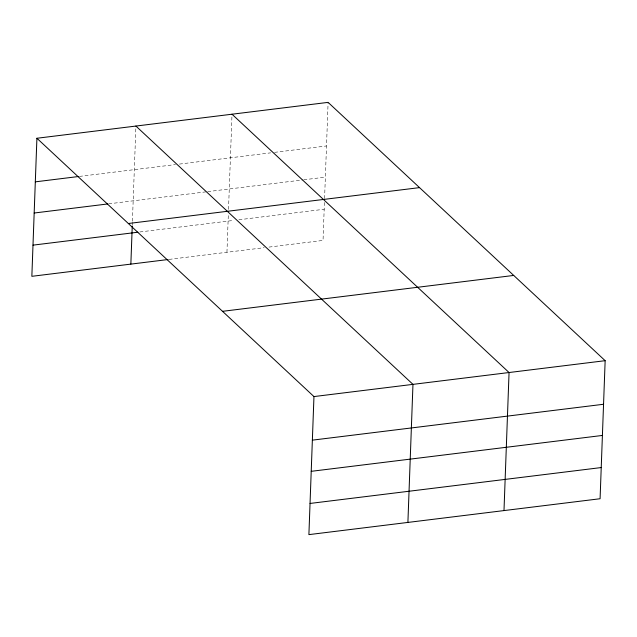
<?xml version="1.0" encoding="UTF-8"?>
<svg xmlns="http://www.w3.org/2000/svg" width="637" height="637" viewBox="0 0 637 637"><rect width="100%" height="100%" fill="white"/><g stroke="black" fill="none" stroke-linecap="round" stroke-linejoin="round"><path stroke-width="0.48" stroke-dasharray="3.19 2.39" d="M132.281 225.156L132.392 222.233M132.424 221.262L135.92 126.062M226.947 252.276L228.341 214.287M228.516 209.422L232.011 114.222M324.432 202.447L323.039 240.428L268.129 247.196M324.575 198.553L328.103 102.374M79.426 176.409L175.501 164.569M179.419 164.091L270.614 152.848M274.531 152.362L326.502 145.961M108.672 203.84L206.714 191.761M207.694 191.633L302.806 179.913M303.785 179.793L325.356 177.134M139.845 231.972L233.97 220.37M238.875 219.773L324.185 209.255M169.092 259.402L264.204 247.682"/><path stroke-width="0.96" d="M36.914 138.261L313.961 396.572L308.897 534.626L600.086 498.739L605.15 360.685L328.103 102.374L36.914 138.261L31.85 276.315L168.112 259.522M130.856 264.116L132.249 226.127M407.903 522.42L412.967 384.366L135.92 126.062M503.994 510.579L509.059 372.526L232.011 114.222M35.314 181.848L78.447 176.529M34.167 213.021L107.685 203.959M128.34 223.507L419.528 187.62M32.997 245.141L137.879 232.218M222.536 311.326L513.725 275.439M313.961 396.572L605.15 360.685M312.361 440.151L603.55 404.264M311.222 471.324L602.411 435.445M310.044 503.445L601.232 467.558"/></g></svg>
